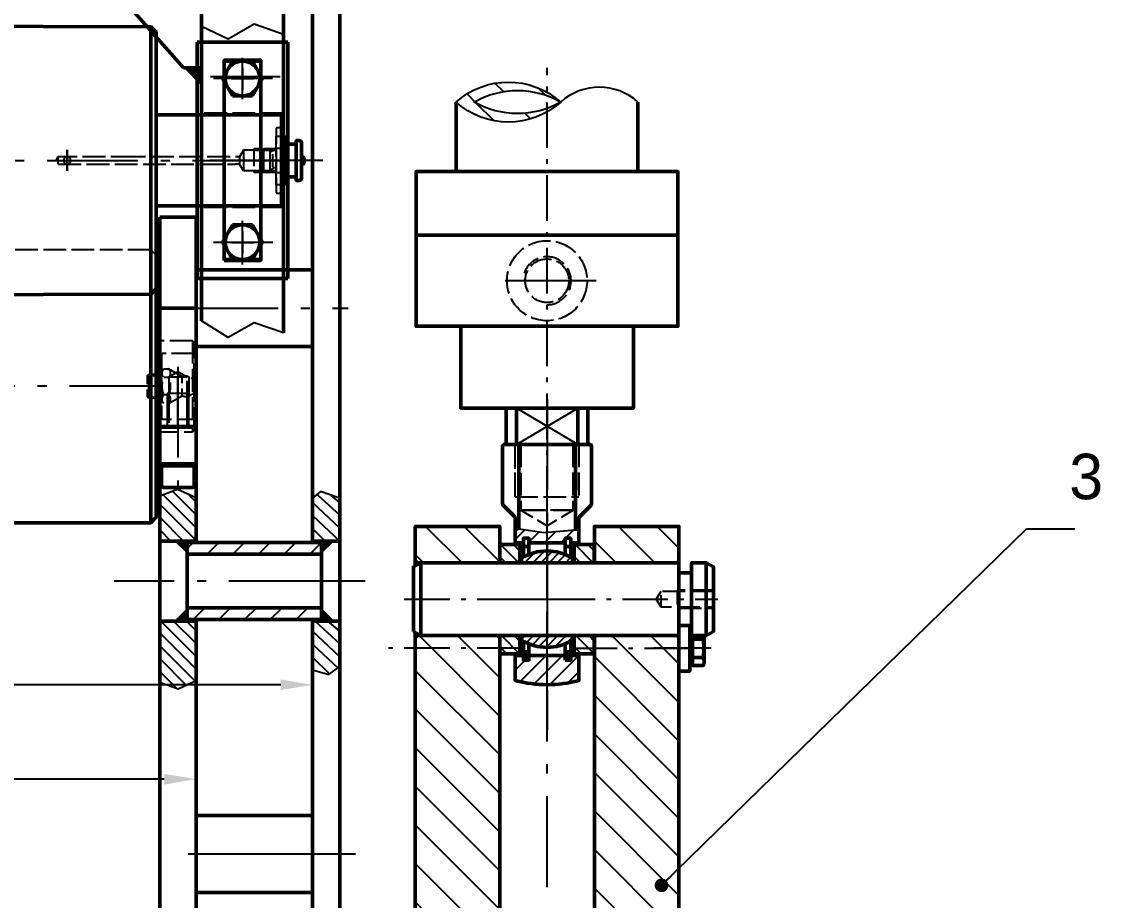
# Model space of a CAD drawing. Extents: x 0 to 5945, y 0 to 4205.
# Drawn here: x 1743 to 2336, y 1536 to 2019 of the extents above; entities that cross this region are included whole.
import ezdxf

# ---------------------------------------------------------------- set-up
doc = ezdxf.new("R2010")
doc.units = 0
doc.header["$LTSCALE"] = 5
for name, pattern in [('CENTER', [16, 10, -2.5, 1, -2.5]), ('CENTER2', [8, 5, -1.25, 0.5, -1.25]), ('DASHED', [6.25, 5, -1.25]), ('DASHED2', [3.1, 2.5, -0.6])]:
    doc.linetypes.add(name, pattern=pattern)
doc.layers.get('0').update_dxf_attribs({"color": 4, "linetype": 'CONTINUOUS', "lineweight": 50})
doc.layers.get('Defpoints').update_dxf_attribs({"linetype": 'CONTINUOUS'})
for name, color, linetype, lineweight in [('1', 4, 'CONTINUOUS', 50), ('3', 7, 'DASHED', 25), ('3A', 7, 'DASHED2', 25), ('4', 7, 'CONTINUOUS', 25), ('5', 7, 'CONTINUOUS', 25), ('7', 2, 'CENTER', 25), ('7A', 2, 'CENTER2', 25), ('8', 7, 'CONTINUOUS', 25)]:
    doc.layers.add(name, color=color, linetype=linetype, lineweight=lineweight)
doc.styles.get("Standard").update_dxf_attribs({"font": 'bgdx.shx', "bigfont": 'bghzdx.shx'})
doc.dimstyles.new('GEN-ISO', dxfattribs={"dimscale": 5, "dimtxt": 3.5, "dimasz": 3.5, "dimexe": 2, "dimexo": 0, "dimgap": 1.6, "dimtad": 1, "dimdec": 3, "dimzin": 9, "dimdsep": 46, "dimtxsty": 'Standard', "dimcen": 0, "dimclrd": 256, "dimclre": 256, "dimclrt": 3, "dimadec": 0, "dimazin": 2, "dimtp": 0.1, "dimtm": 0.1, "dimtfac": 0.71, "dimtdec": 3, "dimtmove": 0, "dimatfit": 3, "dimfxl": 0, "dimtzin": 9, "dimlwd": -1, "dimlwe": -1, "dimarcsym": 0})
doc.dimstyles.new('GEN-ISO$7', dxfattribs={"dimscale": 5, "dimtxt": 5, "dimasz": 1.5, "dimexe": 2, "dimexo": 0, "dimgap": 1.6, "dimtad": 1, "dimdec": 3, "dimzin": 9, "dimdsep": 46, "dimtxsty": 'Standard', "dimcen": 0, "dimclrd": 256, "dimclre": 256, "dimclrt": 4, "dimadec": 0, "dimazin": 2, "dimtp": 0.1, "dimtm": 0.1, "dimtfac": 0.71, "dimtdec": 3, "dimtmove": 0, "dimatfit": 3, "dimldrblk": 'DOT', "dimfxl": 0, "dimtzin": 9, "dimlwd": -1, "dimlwe": -1, "dimarcsym": 0})

# ---------------------------------------------------------------- blocks, each defined once
blk = doc.blocks.new('_Dot')
at = {"color": 0, "linetype": 'ByBlock', "lineweight": -2}
blk.add_line((-0.5, 0), (-1, 0), dxfattribs=at)
at = {"color": 0, "linetype": 'ByBlock', "const_width": 0.5}
blk.add_lwpolyline([(-0.25, 0, 1), (0.25, 0, 1)], format="xyb", close=True, dxfattribs=at)
blk = doc.blocks.new('*D10')
at = {"layer": '5'}
for p, q in [((1838.8, 1627.11), (1838.8, 1593.09)), ((554.8, 1615.46), (554.8, 1593.09)), ((1821.3, 1603.09), (572.3, 1603.09))]:
    blk.add_line(p, q, dxfattribs=at)
for points in [[(572.3, 1606.01), (572.3, 1600.17), (554.8, 1603.09)], [(1821.3, 1606.01), (1821.3, 1600.17), (1838.8, 1603.09)]]:
    blk.add_solid(points, dxfattribs=at)
at = {"layer": 'Defpoints', "color": 0}
for p in [(1838.8, 1627.11), (554.8, 1615.46), (554.8, 1603.09)]:
    blk.add_point(p, dxfattribs=at)
at = {"layer": '5', "color": 3, "insert": (1282.54, 1619.84), "char_height": 17.5, "attachment_point": 5}
blk.add_mtext('1284', dxfattribs=at)
blk = doc.blocks.new('*D24')
at = {"layer": '5'}
for p, q in [((490.8, 1647.86), (490.8, 1664.98)), ((1902.8, 1647.86), (1902.8, 1664.98)), ((1885.3, 1654.98), (508.3, 1654.98))]:
    blk.add_line(p, q, dxfattribs=at)
for points in [[(508.3, 1657.9), (508.3, 1652.07), (490.8, 1654.98)], [(1885.3, 1657.9), (1885.3, 1652.07), (1902.8, 1654.98)]]:
    blk.add_solid(points, dxfattribs=at)
at = {"layer": 'Defpoints', "color": 0}
for p in [(490.8, 1654.98), (490.8, 1647.86), (1902.8, 1647.86)]:
    blk.add_point(p, dxfattribs=at)
at = {"layer": '5', "color": 3, "insert": (1151.31, 1671.73), "char_height": 17.5, "attachment_point": 5}
blk.add_mtext('1412', dxfattribs=at)
blk = doc.blocks.new('647_v')
at = {"layer": '1'}
for p, q in [((-20, -25), (-20, 25)), ((-20, 25), (110, 25)), ((110, 25), (110, -25)), ((110, -25), (-20, -25))]:
    blk.add_line(p, q, dxfattribs=at)
at = {"layer": '7'}
for p, q in [((0, -16.02), (0, 16.77)), ((90, 16.43), (90, -16.02)), ((-12.32, 0), (11.74, 0)), ((78.56, 0), (101.27, 0))]:
    blk.add_line(p, q, dxfattribs=at)
blk = doc.blocks.new('6kt-schr-M12-Dk')
at = {"layer": '1'}
for p, q in [((0, 10.97), (-9.5, 5.48)), ((9.5, 5.48), (0, 10.97)), ((-9.5, 5.48), (-9.5, -5.48)), ((9.5, -5.48), (9.5, 5.48)), ((-9.5, -5.48), (0, -10.97)), ((0, -10.97), (9.5, -5.48))]:
    blk.add_line(p, q, dxfattribs=at)
blk.add_circle((0, 0), 9.5, dxfattribs=at)
blk = doc.blocks.new('22107577-V')
at = {"layer": '1'}
for p, q in [((-10, 9.59), (10, 9.59)), ((-5, 10.09), (-5, 9.59)), ((5, 10.09), (5, 9.59)), ((-10, -99.41), (10, -99.41)), ((-5, -99.41), (-5, -99.91)), ((5, -99.41), (5, -99.91))]:
    blk.add_line(p, q, dxfattribs=at)
for points in [[(-10, 1.77), (-10, 10.09), (-5, 10.09), (5, 10.09), (10, 10.09), (10, 1.77)], [(-10, -88.23), (-10, -1.59)], [(10, -1.6), (10, -88.23)], [(10, -99.91), (5, -99.91), (-5, -99.91), (-10, -99.91), (-10, -91.59)], [(10, -91.6), (10, -99.91)]]:
    blk.add_lwpolyline(points, dxfattribs=at)
at = {"layer": '3A'}
for points in [[(-10, -1.59), (-10, 1.77)], [(10, 1.77), (10, -1.6)], [(-10, -91.59), (-10, -88.23)], [(10, -88.23), (10, -91.6)]]:
    blk.add_lwpolyline(points, dxfattribs=at)
at = {"layer": '7'}
blk.add_line((-17.14, -45), (17.97, -45), dxfattribs=at)
blk = doc.blocks.new('*X265')
at = {"layer": '8', "lineweight": 50}
for p, q in [((6.19, 3.94), (-2.26, 3.94)), ((-2.26, 3.06), (5.32, 3.06)), ((4.44, 2.19), (-2.26, 2.19)), ((-2.26, 1.31), (3.57, 1.31)), ((2.69, 0.44), (-2.26, 0.44)), ((-2.26, -0.44), (1.82, -0.44)), ((0.94, -1.31), (-2.26, -1.31)), ((-2.26, -2.19), (0.07, -2.19)), ((-0.81, -3.06), (-2.26, -3.06)), ((-2.26, -3.94), (-1.68, -3.94))]:
    blk.add_line(p, q, dxfattribs=at)
blk = doc.blocks.new('22107628-Sst')
at = {"layer": '1'}
for p, q in [((457, -340.72), (457, -110)), ((502, -110), (502, -334.04)), ((512, -194.98), (587, -110)), ((502, -195.02), (512, -195.02)), ((502, -203.51), (510.48, -195.02))]:
    blk.add_line(p, q, dxfattribs=at)
at = {"layer": '3A'}
for p, q in [((457, -219.82), (502, -219.82)), ((457, -220.82), (502, -220.82)), ((457, -270.82), (502, -270.82)), ((457, -271.82), (502, -271.82))]:
    blk.add_line(p, q, dxfattribs=at)
at = {"layer": '4'}
blk.add_line((458.85, -199.99), (497.06, -199.99), dxfattribs=at)
at = {"layer": '4', "flags": 128}
for points in [[(457, -176.68), (473, -171.08), (487.31, -179.17), (502, -172.32)], [(457, -340.72), (473, -335.13), (487.31, -343.21), (502, -334.04)]]:
    blk.add_lwpolyline(points, dxfattribs=at)
at = {"layer": '7'}
for p, q in [((479.5, -194.91), (479.5, -206.91)), ((485.5, -200.91), (473.5, -200.91)), ((479.5, -284.91), (479.5, -296.91)), ((485.5, -290.91), (473.5, -290.91))]:
    blk.add_line(p, q, dxfattribs=at)
at = {"layer": '8'}
blk.add_blockref('*X265', (504.26, -198.99), dxfattribs=at)
blk = doc.blocks.new('22107569-St')
for name, p in [('22107628-Sst', (-1147, -0.73)), ('22107577-V', (-667.5, -201.64))]:
    blk.add_blockref(name, p)
at = {"rotation": 90}
blk.add_blockref('647_v', (-667.5, -291.55), dxfattribs=at)
at = {"layer": '1', "rotation": 90}
for p in [(-667.5, -201.55), (-667.5, -291.55)]:
    blk.add_blockref('6kt-schr-M12-Dk', p, dxfattribs=at)
blk = doc.blocks.new('22107671-V1')
at = {"layer": '1'}
for p, q in [((-620, 0), (-620, 72.02)), ((-617, -75), (-617, 75))]:
    blk.add_line(p, q, dxfattribs=at)
for points in [[(-620, 51), (-620, 53.59)], [(-620, 0), (-620, -72), (-617, -75), (-454.88, -75), (200, -75)]]:
    blk.add_lwpolyline(points, dxfattribs=at)
at = {"layer": '3A'}
for p, q in [((-640, 25), (-640, -25)), ((-615.91, -6.58), (-615.91, 6.58)), ((-615.91, -6.58), (-615.91, 6.58)), ((-638, 5.25), (-638, -5.25)), ((-626.85, 4.76), (-624.25, 4.76)), ((-615.24, 5.9), (-623.3, 5.9)), ((-615.24, 5.9), (-623.3, 5.9)), ((-626.85, -4.76), (-624.25, -4.76)), ((-615.24, -5.9), (-623.3, -5.9)), ((-615.24, -5.9), (-623.3, -5.9))]:
    blk.add_line(p, q, dxfattribs=at)
for points in [[(-620, 53.59), (-620, 72), (-617, 75), (-447.46, 75), (200, 75)], [(-620, -25), (-640, -25), (-641, -24), (-641, 0)]]:
    blk.add_lwpolyline(points, dxfattribs=at)
blk.add_lwpolyline([(-641, 0), (-641, 24), (-640, 25), (-620, 25, 0.414215)], format="xyb", dxfattribs=at)
at = {"layer": '3A', "flags": 128}
for points in [[(-641, 18.01), (-623.6, 18.01, -0.414214), (-623, 17.41), (-623, -17.39, -0.414214), (-623.6, -17.99), (-641, -17.99)], [(-624.25, -9.53, 0.400321), (-624.25, -4.76, 0.20016), (-624.25, 4.76, 0.400321), (-624.25, 9.53), (-626.85, 9.53, 0.400321), (-626.85, 4.76, 0.20016), (-626.85, -4.76, 0.400321), (-626.85, -9.53), (-624.25, -9.53)], [(-624.25, -9.53, 0.400321), (-624.25, -4.76, 0.20016), (-624.25, 4.76, 0.400321), (-624.25, 9.53), (-626.85, 9.53, 0.400321), (-626.85, 4.76, 0.20016), (-626.85, -4.76, 0.400321), (-626.85, -9.53), (-624.25, -9.53)]]:
    blk.add_lwpolyline(points, format="xyb", dxfattribs=at)
for points in [[(-626.85, -9.53), (-634.25, -5.25), (-634.25, 5.25), (-626.85, 9.53)], [(-623.3, -6.58), (-615.91, -6.58), (-615.21, -5.88), (-615.21, 5.88), (-615.91, 6.58), (-623.3, 6.58)], [(-623.3, -6.58), (-615.91, -6.58), (-615.21, -5.88), (-615.21, 5.88), (-615.91, 6.58), (-623.3, 6.58)], [(-638, -5.25), (-641, -3.52), (-641, 3.52), (-638, 5.25)]]:
    blk.add_lwpolyline(points, dxfattribs=at)
at = {"layer": '3A'}
for centre, start, end in [((-636.12, 2), 60, 120), ((-636.12, -2), 240, 300)]:
    blk.add_arc(centre, 3.75, start, end, dxfattribs=at)
at = {"layer": '4'}
blk.add_line((-620, -51), (-620, -25.01), dxfattribs=at)
at = {"layer": '7'}
blk.add_line((-623.3, 0), (-597.3, 0), dxfattribs=at)
at = {"layer": '7', "flags": 128}
blk.add_lwpolyline([(-622.3, 0), (-597.3, 0), (0, 0)], dxfattribs=at)
blk = doc.blocks.new('*X252')
at = {"layer": '8', "lineweight": 25}
for p, q in [((2.06, 23.28), (-10.01, 11.2)), ((-10.01, -10.01), (9.98, 9.99)), ((9.98, -11.23), (-2.01, -23.22))]:
    blk.add_line(p, q, dxfattribs=at)
blk = doc.blocks.new('*X253')
at = {"layer": '8', "lineweight": 25}
for p, q in [((-2.98, 18.23), (-7.49, 13.72)), ((-7.49, -7.49), (12.51, 12.51)), ((12.51, -8.71), (-7.05, -28.27))]:
    blk.add_line(p, q, dxfattribs=at)
blk = doc.blocks.new('22107630-Ds')
at = {"layer": '1'}
for p, q in [((-398.4, -56.05), (-398.4, 88.95)), ((-394, 88.95), (-312, 88.95)), ((-307.59, -56.05), (-307.59, 88.95)), ((6, 88.95), (8.73, 88.95)), ((7, 87.95), (8.15, 87.95)), ((45.27, 88.95), (48, 88.95)), ((45.85, 87.95), (47, 87.95)), ((-394, -56.05), (-312, -56.05)), ((-361, -55.05), (-393, -55.05)), ((-313, -55.05), (-345, -55.05)), ((6, -56.05), (48, -56.05))]:
    blk.add_line(p, q, dxfattribs=at)
for points in [[(-438, -56.05), (-438, 88.95), (-394, 88.95), (-393, 87.95), (-393, 77.95)], [(-313, -30.05), (-313, -55.05), (-312, -56.05), (6, -56.05), (7, -55.05), (7, -9.55)], [(-393, -30.05), (-393, -55.05), (-394, -56.05), (-438, -56.05)], [(-313, -30.05), (-322.01, -30.05)]]:
    blk.add_lwpolyline(points, dxfattribs=at)
blk.add_lwpolyline([(7, -9.55), (-178.01, -9.55, -0.414214), (-183.01, -4.55), (-183.01, 37.45, -0.414214), (-178.01, 42.45), (7, 42.45), (7, 87.95), (6, 88.95), (-312, 88.95), (-313, 87.95), (-313, 77.95)], format="xyb", dxfattribs=at)
at = {"layer": '1', "flags": 128}
for points in [[(47, 42.45), (66.99, 42.45), (66.99, 88.95), (48, 88.95), (47, 87.95)], [(47, -55.05), (48, -56.05), (66.99, -56.05), (66.99, -9.55), (47, -9.55)]]:
    blk.add_lwpolyline(points, close=True, dxfattribs=at)
at = {"layer": '7'}
blk.add_line((-131.27, 16.45), (80.69, 16.45), dxfattribs=at)
at = {"layer": '7', "flags": 128}
for points in [[(-353, 93.95), (-353, 88.95), (-353, -56.05), (-353, -61.05)], [(-443, 16.45), (-438, 16.45), (-173.54, 16.45)]]:
    blk.add_lwpolyline(points, dxfattribs=at)
at = {"layer": '7A', "flags": 128}
for points in [[(0, 29.95), (0, 29.95), (0, 105.41), (0, 105.41)], [(27, 94.95), (27, 94.95), (27, -77.55), (27, -77.55)], [(0, 2.95), (0, 2.95), (0, -72.5), (0, -72.5)]]:
    blk.add_lwpolyline(points, dxfattribs=at)
at = {"layer": '8', "lineweight": 25}
for p, q in [((-415.18, 88.95), (-438, 66.13)), ((-438, 87.34), (-436.39, 88.95)), ((-438, 44.92), (-398.4, 84.53)), ((-307.59, -36.81), (-181.84, 88.95)), ((-203.06, 88.95), (-307.59, -15.59)), ((-307.59, 5.62), (-224.27, 88.95)), ((-245.48, 88.95), (-307.59, 26.83)), ((-307.59, 48.05), (-266.7, 88.95)), ((-287.91, 88.95), (-307.59, 69.26)), ((-160.63, 88.95), (-305.62, -56.05)), ((-284.41, -56.05), (-139.42, 88.95)), ((-118.2, 88.95), (-164.7, 42.45)), ((-143.49, 42.45), (-96.99, 88.95)), ((-75.78, 88.95), (-122.27, 42.45)), ((-101.06, 42.45), (-54.57, 88.95)), ((-33.35, 88.95), (-79.85, 42.45)), ((-58.63, 42.45), (-12.14, 88.95)), ((7, 86.87), (-37.41, 42.45)), ((-16.2, 42.45), (7, 65.65)), ((-398.4, 63.31), (-438, 23.71)), ((-438, 2.49), (-398.4, 42.1)), ((7, 44.44), (5.01, 42.45)), ((-183.01, 24.15), (-263.2, -56.05)), ((-398.4, 20.89), (-438, -18.72)), ((-241.99, -56.05), (-183.01, 2.93)), ((-438, -39.93), (-398.4, -0.33)), ((-174.27, -9.55), (-220.77, -56.05)), ((-199.55, -56.05), (-153.05, -9.55)), ((-131.85, -9.55), (-178.34, -56.05)), ((-157.13, -56.05), (-110.63, -9.55)), ((-89.41, -9.55), (-135.91, -56.05)), ((-114.7, -56.05), (-68.2, -9.55)), ((-46.99, -9.55), (-93.49, -56.05)), ((-72.28, -56.05), (-25.78, -9.55)), ((-4.57, -9.55), (-51.07, -56.05)), ((-398.4, -21.54), (-432.9, -56.05)), ((-29.85, -56.05), (7, -19.2)), ((7, -40.41), (-8.63, -56.05)), ((-411.69, -56.05), (-398.4, -42.75))]:
    blk.add_line(p, q, dxfattribs=at)
at = {"layer": '8'}
for name, p in [('*X253', (54.49, 70.72)), ('*X252', (57.01, -32.82))]:
    blk.add_blockref(name, p, dxfattribs=at)
blk = doc.blocks.new('22107633-V')
at = {"layer": '1'}
for p, q in [((4, -20), (4, 20)), ((161.0002, -20), (161.0002, 20)), ((12.0002, -14.5), (12.0002, 14.5)), ((19.0002, -14.5), (19.0002, 14.5))]:
    blk.add_line(p, q, dxfattribs=at)
at = {"layer": '1', "flags": 128}
blk.add_lwpolyline([(165.0002, -17.691), (165.0002, 17.69), (161.0002, 20), (19.0002, 20), (19.0002, 14.5), (12.0002, 14.5), (12.0002, 20), (4, 20), (0, 17.69), (0, -17.691), (4, -20), (12.0002, -20), (12.0002, -14.5), (19.0002, -14.5), (19.0002, -20), (161.0002, -20)], close=True, dxfattribs=at)
at = {"layer": '3A', "flags": 128}
for points in [[(0, 5), (20.0002, 5), (20.0002, -5), (0, -5)], [(0, 4.25), (29.0002, 4.25), (29.0002, -4.25), (0, -4.25)], [(29.0002, 4.25), (31.4542, 0), (29.0002, -4.25)]]:
    blk.add_lwpolyline(points, dxfattribs=at)
at = {"layer": '7A', "flags": 128}
blk.add_lwpolyline([(170.0002, 0), (170.0002, 0), (-2.5, 0)], dxfattribs=at)
blk = doc.blocks.new('Achsh-25x6-Sa1')
at = {"layer": '1'}
for p, q in [((-13.9, 7), (-13.9, -7.23)), ((-13.36, 5), (-7.5, 5)), ((-13.36, -5), (-7.5, -5))]:
    blk.add_line(p, q, dxfattribs=at)
at = {"layer": '1', "flags": 128}
for points in [[(-6, 12.5), (-6, -12.5), (0, -12.5), (0, 7)], [(-7.5, 7), (-7.5, -8), (-6, -8), (-6, 8), (-7, 8)]]:
    blk.add_lwpolyline(points, dxfattribs=at)
blk.add_lwpolyline([(-13.89, 7, 0.041656), (-13.86, 6.59, 0.03097), (-13.77, 6.12, 0.022881), (-13.6, 5.6, 0.017038), (-13.36, 5), (-13.9, 0), (-13.36, -5, 0.048907), (-13.76, -6.22, 0.055959), (-13.9, -7.41, 0.031334), (-13.87, -7.97, 0.033821), (-13.76, -8.51, 0.036264), (-13.59, -9, 0.038393), (-13.36, -9.46), (-7.5, -9.46), (-7.5, 7)], format="xyb", dxfattribs=at)
at = {"layer": '7'}
for p, q in [((-17.71, 0), (13.79, 0)), ((-9.33, 0), (-1.94, 0))]:
    blk.add_line(p, q, dxfattribs=at)
blk = doc.blocks.new('*X262')
at = {"layer": '8', "lineweight": 25}
for p, q in [((-2.19, 4.88), (-5.25, 1.82)), ((-5.12, -5.12), (4.88, 4.88)), ((5.75, -1.32), (1.95, -5.12))]:
    blk.add_line(p, q, dxfattribs=at)
blk = doc.blocks.new('*X263')
at = {"layer": '8', "lineweight": 25}
for p, q in [((-2.03, 5.04), (-5.59, 1.48)), ((-4.96, -4.96), (5.04, 5.04)), ((5.41, -1.66), (2.11, -4.96))]:
    blk.add_line(p, q, dxfattribs=at)
blk = doc.blocks.new('SN 410-A40x60x11')
at = {"layer": '1', "flags": 128}
for points in [[(0, 30), (-11, 30), (-11, 20), (0, 20)], [(0, -30), (-11, -30), (-11, -20), (0, -20)]]:
    blk.add_lwpolyline(points, close=True, dxfattribs=at)
at = {"layer": '8'}
for name, p in [('*X263', (-5.42, 24.96)), ('*X262', (-5.75, -24.87))]:
    blk.add_blockref(name, p, dxfattribs=at)
blk = doc.blocks.new('22107565-Ss')
at = {"xscale": -1, "rotation": 270}
blk.add_blockref('22107630-Ds', (-851.45, 353), dxfattribs=at)
for name, p in [('SN 410-A40x60x11', (-849.99, 380)), ('SN 410-A40x60x11', (-809, 380)), ('22107633-V', (-926.5, 380))]:
    blk.add_blockref(name, p)
at = {"layer": '3A'}
blk.add_blockref('Achsh-25x6-Sa1', (-907.5, 353), dxfattribs=at)
blk = doc.blocks.new('22107675-V')
at = {"layer": '1'}
for p, q in [((-617, 73.51), (-617, -73.51)), ((-697, 9), (-691.5, 9)), ((-690, 6.69), (-690.35, 6.69)), ((-697, -9), (-691.5, -9)), ((-690, -6.69), (-690.35, -6.69)), ((-689, -25), (-689, -18.18))]:
    blk.add_line(p, q, dxfattribs=at)
for points in [[(0, 74.67), (-498.57, 73.85), (-617, 73.51), (-620, 70.51), (-620, 0)], [(-620, 25), (-643, 25), (-689, 25), (-690, 24), (-690, 0)], [(-690, 13.38), (-690.35, 13.38), (-691.5, 11.39), (-691.5, -11.39), (-690.35, -13.37), (-690, -13.37)], [(-620, -25), (-643, -25), (-689, -25), (-690, -24), (-690, 0)], [(0, -74.67), (-498.57, -73.85), (-617, -73.51), (-620, -70.51), (-620, 0)]]:
    blk.add_lwpolyline(points, dxfattribs=at)
at = {"layer": '1', "flags": 128}
blk.add_lwpolyline([(-689, 25), (-689, 18.01), (-689, -25)], close=True, dxfattribs=at)
blk.add_lwpolyline([(-690, -13.37), (-690.35, -13.37), (-691.5, -11.39), (-691.5, 11.39), (-690.35, 13.38), (-690, 13.38)], dxfattribs=at)
blk.add_lwpolyline([(-690.35, 13.38, 0.328795), (-690.35, 6.69, 0.169571), (-690.35, -6.69, 0.328795), (-690.35, -13.37)], format="xyb", dxfattribs=at)
blk.add_lwpolyline([(-697, 10.7, 0.414214), (-697.3, 11), (-698.5, 11, 0.414214), (-700, 9.5), (-700, -9.5, 0.414214), (-698.5, -11), (-697.3, -11, 0.414214), (-697, -10.7)], format="xyb", close=True, dxfattribs=at)
at = {"layer": '1'}
blk.add_arc((-699.17, 0), 2.5, 109.4734, 250.5266, dxfattribs=at)
at = {"layer": '3A'}
for p, q in [((-686, 6.69), (-690, 6.69)), ((-682.7, -6.58), (-682.7, 6.58)), ((-679.18, -6.58), (-679.18, 6.58)), ((-686, 5.73), (-686, -5.73)), ((-674, 5.73), (-686, 5.73)), ((-668, 5.73), (-668, -5.73)), ((-665.85, 2), (-665.85, -2)), ((-566, 1.97), (-566, -2.03)), ((-686, -5.73), (-674, -5.73)), ((-686, -6.69), (-690, -6.69))]:
    blk.add_line(p, q, dxfattribs=at)
at = {"layer": '3A', "flags": 128}
for points in [[(-690, 18), (-686.6, 18, -0.414214), (-686, 17.4), (-686, -17.4, -0.414214), (-686.6, -18), (-690, -18)], [(-686, -4.78, -0.414214), (-685.3, -4.08), (-684.55, -4.08, -0.267943), (-683.94, -4.43), (-682.7, -6.58), (-679.18, -6.58), (-678.5, -5.9), (-678.5, 5.9), (-679.18, 6.58), (-682.7, 6.58), (-683.94, 4.43, -0.267955), (-684.55, 4.08), (-685.3, 4.08, -0.414214), (-686, 4.78)]]:
    blk.add_lwpolyline(points, format="xyb", dxfattribs=at)
at = {"layer": '3A'}
for points in [[(-686, 13.38), (-690, 13.38)], [(-690, -13.37), (-686, -13.37), (-686, 13.38)]]:
    blk.add_lwpolyline(points, dxfattribs=at)
at = {"layer": '3A', "flags": 128}
for points in [[(-686, -6.58), (-674, -6.58), (-674, 6.58), (-686, 6.58)], [(-674, 5.73), (-668, 5.73), (-665.85, 2), (-607.59, 2)], [(-607.59, 2), (-566, 2), (-564.85, 0), (-566, -2), (-663.54, -2)], [(-674, -5.73), (-668, -5.73), (-665.85, -2), (-663.54, -2)]]:
    blk.add_lwpolyline(points, dxfattribs=at)
at = {"layer": '4'}
for p, q in [((-684.14, -3.48), (-684.14, 3.48)), ((-678.5, 5.9), (-683.09, 5.9)), ((-678.5, -5.9), (-683.09, -5.9))]:
    blk.add_line(p, q, dxfattribs=at)
blk.add_circle((-571, -0.03), 2, dxfattribs=at)
at = {"layer": '7'}
blk.add_line((0, 0), (-688.69, 0), dxfattribs=at)
at = {"layer": '7', "flags": 128}
blk.add_lwpolyline([(-711.67, 0), (-701.67, 0), (-678.5, 0), (-668.5, 0)], dxfattribs=at)
blk.add_lwpolyline([(-571, 5.85), (-571, -5.72)], close=True, dxfattribs=at)
blk = doc.blocks.new('*X209')
at = {"layer": '8', "lineweight": 25}
for p, q in [((-13.67, 7.54), (-17.59, 3.63)), ((5.52, 5.52), (10.14, 10.14)), ((25.5, 4.29), (21.19, -0.02)), ((-23, -1.79), (-23.49, -2.28)), ((20.41, -0.8), (10.79, -10.42)), ((-9.43, -9.43), (-6.38, -6.38))]:
    blk.add_line(p, q, dxfattribs=at)
blk = doc.blocks.new('7616-Dt')
at = {"layer": '8'}
h = blk.add_hatch(dxfattribs=at)
h.set_pattern_fill('ANSI31', color=256, scale=2, angle=90, style=0)
h.set_pattern_definition([(45, (3130.3435, -1702.048), (4.490128, -4.490128), [])])
h.paths.add_polyline_path([(-1.55, 36.69), (-15.6, 38.59), (-17.5, 37.78), (-17.5, 31), (-13, 31), (-13, 33.5), (-10, 33.5), (-10, 31), (10, 31), (10, 33.5), (13, 33.5), (13, 31), (17.5, 31), (17.5, 37.78), (15.6, 38.16)])
h.paths.add_polyline_path([(17.5, -44.64), (17.5, -31), (13, -31), (13, -33.5), (10, -33.5), (10, -31), (-10, -31), (-10, -33.5), (-13, -33.5), (-13, -31), (-17.5, -31), (-17.5, -44.64, 0.134992)])
h = blk.add_hatch(dxfattribs=at)
h.set_pattern_fill('ANSI31', color=256, angle=90, style=0)
h.set_pattern_definition([(45, (3130.3435, -1702.0478), (2.245064, -2.245064), [])])
h.paths.add_polyline_path([(14, 20), (14, 22.5, 0.285714), (-14, 22.5), (-14, 20)])
h.paths.add_polyline_path([(14, -22.5), (14, -20), (-14, -20), (-14, -22.5, 0.285714)])
h = blk.add_hatch(dxfattribs=at)
h.set_pattern_fill('ANSI31', color=256, scale=0.3, angle=315, style=0)
h.set_pattern_definition([(180, (3130.3435, -1702.0478), (-3e-16, 0.9525), [])])
h.paths.add_polyline_path([(10, -29), (13, -29), (13, -33.5), (10, -33.5)])
h.paths.add_polyline_path([(-13, -29), (-10, -29), (-10, -31), (-10, -33.5), (-13, -33.5)])
at = {"layer": '1'}
for p, q in [((-50, 235), (50, 235)), ((-72, 200), (72, 200)), ((-72, 150), (72, 150)), ((-15.6, 38.59), (-15.6, 85)), ((15.6, 85), (15.6, 38.16)), ((-13, 31), (-17.5, 31)), ((17.5, 31), (13, 31)), ((-10, 29), (-13, 29)), ((13, 29), (10, 29)), ((-13, -29), (-10, -29)), ((-10, -31), (-10, -24.54)), ((10, -24.54), (10, -33.5)), ((10, -29), (13, -29)), ((-17.5, -31), (-13, -31)), ((-10, -31), (10, -31)), ((13, -31), (17.5, -31))]:
    blk.add_line(p, q, dxfattribs=at)
at = {"layer": '1', "flags": 128}
for points in [[(-50, 273.21), (-50, 235), (-72, 235), (-72, 200), (-72, 150), (-47.5, 150), (-47.5, 105), (-22.5, 105), (-22.5, 85), (22.5, 85), (22.5, 105), (47.5, 105), (47.5, 150), (72, 150), (72, 200), (72, 235), (50, 235), (50, 273.21)], [(-16.88, 85), (-16.88, 105), (16.88, 105), (16.88, 85), (-16.88, 85)], [(-10, 24.54), (-10, 33.5), (-13, 33.5), (-13, 23.09)], [(10, 24.54), (10, 31), (-10, 31), (-10, 24.54)], [(13, 23.09), (13, 33.5), (10, 33.5), (10, 24.54)], [(-13, -23.09), (-13, -33.5), (-10, -33.5), (-10, -24.54)], [(10, -33.5), (13, -33.5), (13, -23.09)], [(10, -24.54), (10, -31), (-10, -31)]]:
    blk.add_lwpolyline(points, dxfattribs=at)
blk.add_lwpolyline([(-22.5, 105), (22.5, 105)], close=True, dxfattribs=at)
for points in [[(-17.5, 30), (-17.5, 44.59, 0.19891), (-17.79, 45.29), (-24.21, 51.71, -0.198915), (-24.5, 52.41), (-24.5, 84, -0.414214), (-23.5, 85), (23.5, 85, -0.414215), (24.5, 84), (24.5, 52.41, -0.19891), (24.21, 51.71), (17.79, 45.29, 0.198915), (17.5, 44.59), (17.5, 30)], [(14, -20), (14, -22.5, -0.285714), (-14, -22.5), (-14, -20), (14, -20)], [(17.5, -30), (17.5, -44.64, -0.134992), (-17.5, -44.64), (-17.5, -30)]]:
    blk.add_lwpolyline(points, format="xyb", dxfattribs=at)
blk.add_lwpolyline([(14, 22.5, 0.285714), (-14, 22.5), (-14, 20), (14, 20)], format="xyb", close=True, dxfattribs=at)
at = {"layer": '3A'}
for p, q in [((-17.5, 56.2), (-17.5, 85)), ((17.5, 85), (17.5, 56.2)), ((-17.5, 56.2), (17.5, 56.2))]:
    blk.add_line(p, q, dxfattribs=at)
at = {"layer": '3A', "flags": 128}
blk.add_lwpolyline([(-14.35, 85), (-14.35, 49), (0, 40.38), (14.35, 49), (14.35, 85)], dxfattribs=at)
blk.add_lwpolyline([(14.35, 49), (-14.35, 49)], close=True, dxfattribs=at)
at = {"layer": '3A'}
for radius in [22, 12]:
    blk.add_circle((0, 175), radius, dxfattribs=at)
blk.add_arc((0, 175), 13.2, 270, 161.48587, dxfattribs=at)
at = {"layer": '4'}
for p, q in [((-16.88, 85), (16.88, 105)), ((16.88, 85), (-16.88, 105)), ((-17.5, 60), (-17.5, 69.59)), ((17.5, 60), (17.5, 69.59)), ((10, 31), (-10, 31))]:
    blk.add_line(p, q, dxfattribs=at)
at = {"layer": '4', "flags": 128}
blk.add_lwpolyline([(7.5, 273.21, -0.381966), (-50, 273.21, -0.381966), (7.5, 273.21, -0.267949), (-40, 273.21, -0.267949)], format="xyb", close=True, dxfattribs=at)
blk.add_lwpolyline([(-17.5, 37.78), (-15.6, 38.59), (-1.55, 36.69), (15.6, 38.16), (17.5, 37.78)], dxfattribs=at)
at = {"layer": '4'}
blk.add_arc((28.75, 249.45), 31.88, 48.18969, 131.81031, dxfattribs=at)
at = {"layer": '7', "flags": 128}
for points in [[(27, 175), (22, 175), (-22, 175), (-27, 175)], [(0, 110), (0, 85), (0, -47), (0, -72)]]:
    blk.add_lwpolyline(points, dxfattribs=at)
at = {"layer": '7A', "flags": 128}
for points in [[(0, -72), (0, -47), (0, 85), (0, 291.99)], [(-17.5, 0), (-17.5, 0), (17.5, 0), (17.5, 0)]]:
    blk.add_lwpolyline(points, dxfattribs=at)
at = {"layer": '8', "xscale": -1}
blk.add_blockref('*X209', (-18.51, 273.41), dxfattribs=at)
blk = doc.blocks.new('02082004100904224SET_163')
at = {"layer": '7', "flags": 128}
blk.add_lwpolyline([(0, 0), (0, -62.82), (0, -67.82)], dxfattribs=at)
blk = doc.blocks.new('22107576-S')
at = {"layer": '1'}
blk.add_lwpolyline([(-10, -20), (10, -20), (10, 0), (-10, 0)], close=True, dxfattribs=at)
blk = doc.blocks.new('22107577-D')
at = {"layer": '1'}
for p, q in [((-5, 0.5), (-5, 0)), ((5, 0.5), (5, 0))]:
    blk.add_line(p, q, dxfattribs=at)
blk.add_lwpolyline([(-10, 0.5), (-10, 0), (10, 0), (10, 0.5)], close=True, dxfattribs=at)
blk = doc.blocks.new('22107563B1-S1')
at = {"layer": '1'}
for p, q in [((-721, -2183), (-721, -1516)), ((-706, -1516), (-706, -1871.8)), ((-706, -1516), (-706, -1871.8)), ((-622, -1693), (-642, -1693.01)), ((-642, -1693), (-642, -1871.8)), ((-622, -2243), (-622, -1693)), ((-706, -1721.9), (-706, -1764.1)), ((-642, -1721.9), (-706, -1721.9)), ((-642, -1764.1), (-642, -1721.9)), ((-622, -1742.95), (-642, -1742.95)), ((-706, -1764.1), (-642, -1764.1)), ((-642, -1808), (-622, -1808)), ((-706, -1871), (-721, -1871)), ((-721, -1871), (-721, -1915)), ((-711, -1876.66), (-716.66, -1871)), ((-637, -1871.8), (-711, -1871.8)), ((-711, -1871.8), (-711, -1914.2)), ((-642, -1871), (-622, -1871)), ((-637, -1876.66), (-631.34, -1871)), ((-637, -1871.9), (-637, -1871.8)), ((-637, -1914.2), (-637, -1871.9)), ((-622, -1871), (-622, -1915)), ((-637, -1878.25), (-711, -1878.25)), ((-711, -1878.25), (-711, -1907.75)), ((-637, -1907.75), (-637, -1878.25)), ((-711, -1909.34), (-716.66, -1915)), ((-711, -1907.75), (-637, -1907.75)), ((-637, -1909.34), (-631.34, -1915)), ((-721, -1915), (-706, -1915)), ((-711, -1914.2), (-637, -1914.2)), ((-706, -1914.2), (-706, -2183)), ((-706, -1914.2), (-706, -2183)), ((-642, -1914.2), (-642, -2243)), ((-622, -1915), (-642, -1915)), ((-706, -2021.9), (-706, -2064.1)), ((-642, -2021.9), (-706, -2021.9)), ((-642, -2064.1), (-642, -2021.9)), ((-706, -2064.1), (-642, -2064.1))]:
    blk.add_line(p, q, dxfattribs=at)
blk.add_lwpolyline([(-641, -1829.6), (-623, -1829.6), (-623, -1828.5), (-641, -1828.5)], close=True, dxfattribs=at)
at = {"layer": '1', "flags": 128}
for points in [[(-639.8, -1841.6, -0.414214), (-641, -1840.4), (-641, -1829.6)], [(-623, -1829.6), (-623, -1840.4, -0.414214), (-624.2, -1841.6), (-639.8, -1841.6)]]:
    blk.add_lwpolyline(points, format="xyb", dxfattribs=at)
at = {"layer": '3'}
for p, q in [((-637.1, -1781), (-632, -1778.06)), ((-632, -1778.06), (-626.9, -1781)), ((-637.1, -1808), (-637.1, -1781)), ((-637.1, -1781), (-626.9, -1781)), ((-626.9, -1781), (-626.9, -1808)), ((-638, -1808), (-638, -1790)), ((-638, -1790), (-626, -1790)), ((-626, -1790), (-626, -1808))]:
    blk.add_line(p, q, dxfattribs=at)
at = {"layer": '4'}
for p, q in [((-721, -1847.46), (-710.41, -1843.77)), ((-710.41, -1843.77), (-706, -1847.53)), ((-631.72, -1842.54), (-642, -1847.15)), ((-622, -1846.23), (-631.72, -1842.54)), ((-715.02, -1944.29), (-721, -1939.98)), ((-706, -1941.8), (-715.02, -1944.29)), ((-632.03, -1952.28), (-642, -1947.67)), ((-622, -1948.59), (-632.03, -1952.28))]:
    blk.add_line(p, q, dxfattribs=at)
at = {"layer": '7'}
for p, q in [((-637.03, -1743), (-725.53, -1743)), ((-632, -1808), (-632, -1781)), ((-735, -1893), (-710, -1893)), ((-710, -1893), (-622, -1893)), ((-622, -1893), (-597, -1893)), ((-710, -2043), (-729.61, -2043)), ((-667, -2043), (-710, -2043)), ((-637.6, -2043), (-667, -2043))]:
    blk.add_line(p, q, dxfattribs=at)
at = {"layer": '8', "lineweight": 25}
for p, q in [((-628.95, -1843.59), (-642, -1856.65)), ((-642, -1849.58), (-637.61, -1845.18)), ((-708.52, -1845.38), (-721, -1856.87)), ((-721, -1849.79), (-716.21, -1846)), ((-721, -1863.94), (-706, -1849.87)), ((-642, -1863.72), (-623.82, -1845.54)), ((-622, -1850.79), (-642, -1870.79)), ((-706, -1856.94), (-720.99, -1871)), ((-635.14, -1871), (-622, -1857.86)), ((-712.92, -1871), (-706, -1864.08)), ((-622, -1864.93), (-628.07, -1871)), ((-711, -1871.86), (-704.61, -1878.25)), ((-690.47, -1878.25), (-696.92, -1871.8)), ((-682.78, -1871.8), (-676.33, -1878.25)), ((-662.18, -1878.25), (-668.63, -1871.8)), ((-654.49, -1871.8), (-648.04, -1878.25)), ((-637, -1875.15), (-640.35, -1871.8)), ((-703.39, -1907.75), (-696.94, -1914.2)), ((-682.8, -1914.2), (-689.25, -1907.75)), ((-675.11, -1907.75), (-668.66, -1914.2)), ((-654.52, -1914.2), (-660.97, -1907.75)), ((-646.83, -1907.75), (-640.38, -1914.2)), ((-707.42, -1915), (-721, -1927.58)), ((-721, -1920.51), (-714.5, -1915)), ((-622.57, -1915), (-642, -1934.43)), ((-642, -1927.36), (-629.64, -1915)), ((-636.71, -1915), (-642, -1920.29)), ((-721, -1934.65), (-706, -1920.58)), ((-642, -1941.5), (-622, -1921.5)), ((-706, -1927.65), (-720.07, -1940.79)), ((-622, -1928.57), (-641.38, -1947.95)), ((-715.28, -1944.06), (-706, -1934.79)), ((-636.55, -1950.19), (-622, -1935.64)), ((-622, -1942.71), (-631.3, -1952.01))]:
    blk.add_line(p, q, dxfattribs=at)
at = {"layer": '8', "lineweight": 50}
for p, q in [((-711, -1871.91), (-715.74, -1871.91)), ((-713.99, -1873.66), (-711, -1873.66)), ((-632.26, -1871.91), (-637, -1871.91)), ((-637, -1873.66), (-634.01, -1873.66)), ((-711, -1875.41), (-712.24, -1875.41)), ((-635.76, -1875.41), (-637, -1875.41)), ((-711, -1910.41), (-712.07, -1910.41)), ((-635.93, -1910.41), (-637, -1910.41)), ((-711, -1913.91), (-715.57, -1913.91)), ((-713.82, -1912.16), (-711, -1912.16)), ((-637, -1912.16), (-634.18, -1912.16)), ((-632.43, -1913.91), (-637, -1913.91))]:
    blk.add_line(p, q, dxfattribs=at)
for name, p in [('22107569-St', (0, -1415.22)), ('22107675-V', (0, -1661.86)), ('22107671-V1', (0, -1785.95)), ('02082004100904224SET_163', (-632, -1775.18)), ('22107565-Ss', (0, -2282.95))]:
    blk.add_blockref(name, p)
at = {"xscale": -1}
blk.add_blockref('7616-Dt', (-834.99, -1902.95), dxfattribs=at)
at = {"layer": '1'}
for name in ['22107577-D', '22107576-S']:
    blk.add_blockref(name, (-632, -1808.5), dxfattribs=at)

msp = doc.modelspace()

# ---------------------------------------------------------------- block references
at = {"xscale": -1}
msp.add_blockref('22107563B1-S1', (1196.7995, 3605), dxfattribs=at)

# ---------------------------------------------------------------- texts
at = {"layer": '5', "color": 4, "insert": (2318.9974, 1756.6189), "char_height": 25, "attachment_point": 7}
msp.add_mtext('3\\C3;\\H0.7x;', dxfattribs=at)

# ---------------------------------------------------------------- dimensions: what is measured, and where the dimension line sits
at = {"layer": '5'}
for base, p1, p2, picture, middle in [((490.7993, 1654.9818), (1902.7999, 1647.8612), (490.7993, 1647.8612), '*D24', (1151.3102, 1654.9818)), ((554.7992, 1603.0906), (1838.8001, 1627.1087), (554.7992, 1615.4631), '*D10', (1282.5434, 1603.0906))]:
    dim = msp.add_linear_dim(base=base, p1=p1, p2=p2, angle=180, dimstyle='GEN-ISO', override={"dimdec": 2, "dimpost": '<>'}, dxfattribs=at)
    dim.commit()
    dim.dimension.update_dxf_attribs({"geometry": picture, "text_midpoint": middle, "dimtype": 160})

# ---------------------------------------------------------------- leaders
at = {"layer": '5', "annotation_type": 0, "has_hookline": 1, "hookline_direction": 0, "text_width": 11.0355}
msp.add_leader([(2094.7708, 1544.7875), (2295.4974, 1740.6189), (2302.9974, 1740.6189)], dimstyle='GEN-ISO$7', dxfattribs=at)

doc.saveas('drawing.dxf')
